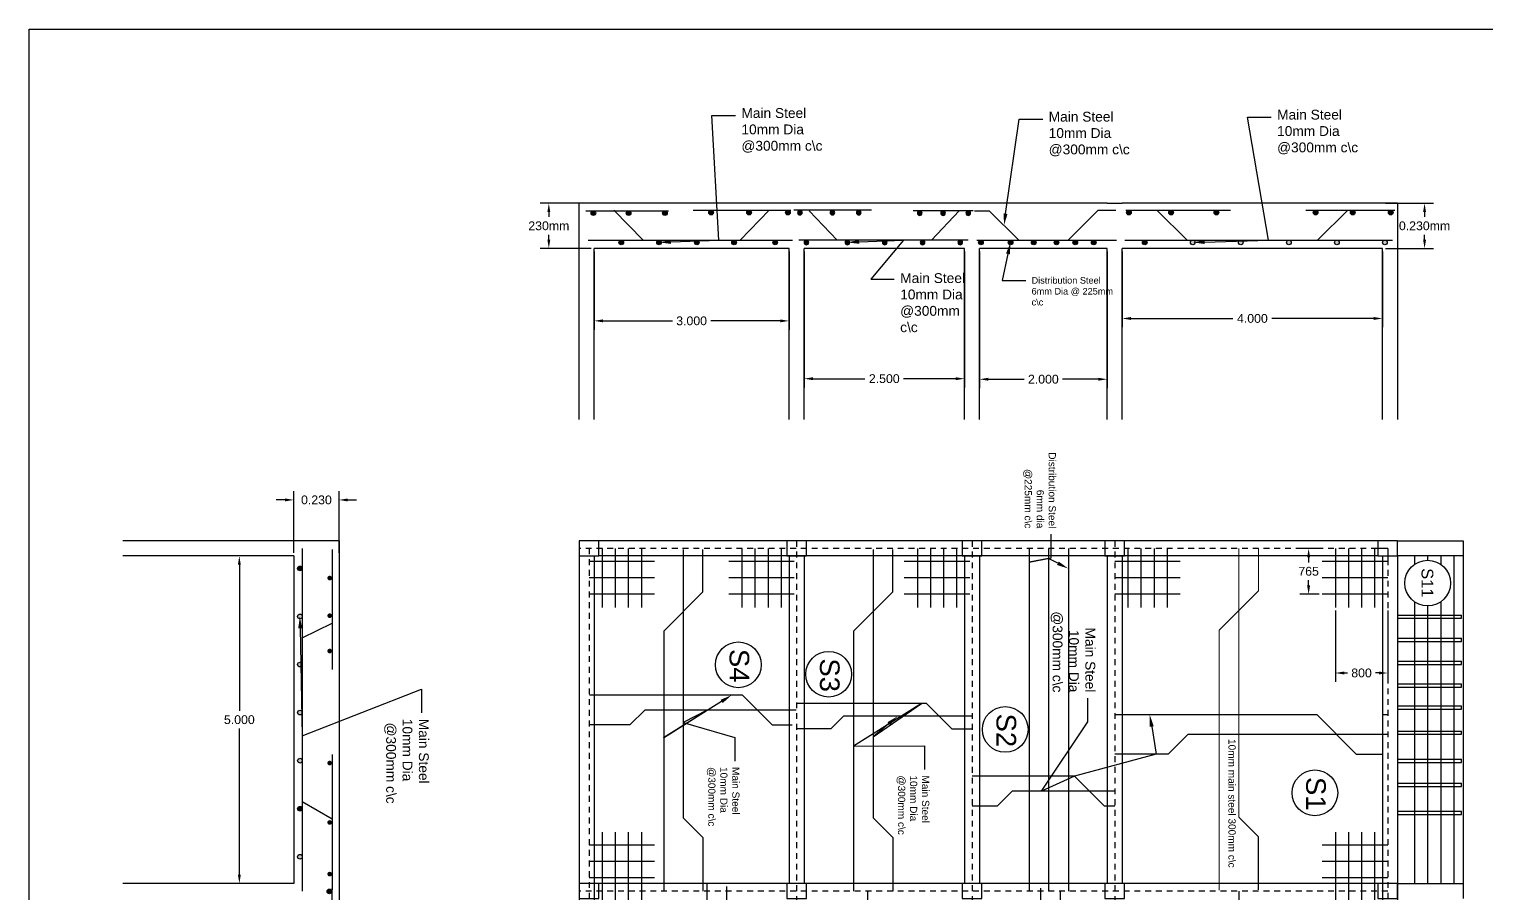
# Model space of a CAD drawing. Header units: millimetres. Extents: x 2788.9 to 2837.6, y 1448.2 to 1480.7.
# Drawn here: x 2788.89 to 2818.7, y 1463.07 to 1480.74 of the extents above; entities that cross this region are included whole.
import ezdxf
from ezdxf import colors
from ezdxf.entities.mleader import LeaderData, LeaderLine
from ezdxf.math import Vec2, Vec3

# ---------------------------------------------------------------- set-up
doc = ezdxf.new("R2010")
doc.units = ezdxf.units.MM
doc.linetypes.add('ACAD_ISO02W100', pattern=[15, 12, -3])
doc.layers.add('A-FLOR', color=192, linetype='Continuous', lineweight=9)
doc.layers.add('main steel', color=2, linetype='Continuous')
doc.styles.get("Standard").update_dxf_attribs({"font": 'arial.ttf'})
doc.dimstyles.get("Standard").update_dxf_attribs({"dimtxt": 0.18, "dimasz": 0.18, "dimexe": 0.18, "dimexo": 0.0625, "dimgap": 0.09, "dimtad": 0, "dimtih": 1, "dimtoh": 1, "dimdec": 4, "dimzin": 0, "dimdsep": 46, "dimtxsty": 'Standard', "dimcen": 0.09, "dimadec": 0, "dimazin": 0, "dimtfac": 1, "dimtdec": 4, "dimtofl": 0, "dimtmove": 0, "dimatfit": 3, "dimfxl": 1, "dimtolj": 1, "dimtzin": 0, "dimarcsym": 0})

# ---------------------------------------------------------------- blocks, each defined once
blk = doc.blocks.new('*D39')
at = {"color": 0, "lineweight": -2, "transparency": 16777216}
for p, q in [((2815.272, 1470.129), (2814.876, 1470.129)), ((2815.056, 1469.949), (2815.056, 1469.842)), ((2815.056, 1469.372), (2815.056, 1469.479)), ((2815.272, 1469.192), (2814.876, 1469.192))]:
    blk.add_line(p, q, dxfattribs=at)
at = {"color": 0, "transparency": 16777216}
for points in [[(2815.026, 1469.949), (2815.086, 1469.949), (2815.056, 1470.129)], [(2815.026, 1469.372), (2815.086, 1469.372), (2815.056, 1469.192)]]:
    blk.add_solid(points, dxfattribs=at)
at = {"layer": 'Defpoints', "color": 0, "transparency": 16777216}
for p in [(2815.335, 1470.129), (2815.056, 1469.192), (2815.335, 1469.192)]:
    blk.add_point(p, dxfattribs=at)
at = {"color": 0, "transparency": 16777216, "insert": (2815.056, 1469.661), "char_height": 0.18, "attachment_point": 5}
blk.add_mtext('\\A1;765', dxfattribs=at)
blk = doc.blocks.new('*D38')
at = {"color": 0, "lineweight": -2, "transparency": 16777216}
for p, q in [((2815.603, 1468.862), (2815.603, 1467.403)), ((2816.674, 1468.862), (2816.674, 1467.403)), ((2815.783, 1467.583), (2815.85, 1467.583)), ((2816.494, 1467.583), (2816.427, 1467.583))]:
    blk.add_line(p, q, dxfattribs=at)
at = {"color": 0, "transparency": 16777216}
for points in [[(2815.783, 1467.613), (2815.783, 1467.553), (2815.603, 1467.583)], [(2816.494, 1467.613), (2816.494, 1467.553), (2816.674, 1467.583)]]:
    blk.add_solid(points, dxfattribs=at)
at = {"layer": 'Defpoints', "color": 0, "transparency": 16777216}
for p in [(2815.603, 1468.924), (2816.674, 1468.924), (2816.674, 1467.583)]:
    blk.add_point(p, dxfattribs=at)
at = {"color": 0, "transparency": 16777216, "insert": (2816.138, 1467.583), "char_height": 0.18, "attachment_point": 5}
blk.add_mtext('\\A1;800', dxfattribs=at)
blk = doc.blocks.new('torsion steel')
at = {"color": 242, "true_color": 0xcd2027}
for p, q in [((1767.732, 3050.339), (1767.732, 3049.339)), ((1767.982, 3050.339), (1767.982, 3049.339)), ((1768.232, 3050.339), (1768.232, 3049.339)), ((1767.532, 3050.139), (1768.432, 3050.139)), ((1767.532, 3049.939), (1768.432, 3049.939)), ((1767.532, 3049.739), (1768.432, 3049.739)), ((1767.532, 3049.539), (1768.432, 3049.539))]:
    blk.add_line(p, q, dxfattribs=at)
blk = doc.blocks.new('*U34')
blk.add_circle((0, 0), 0.0479)
blk = doc.blocks.new('*U35')
at = {"layer": 'main steel', "color": 0, "linetype": 'ByBlock', "lineweight": -2, "transparency": 16777216}
for p in [(0, 0), (0.982, 0), (1.964, 0), (2.947, 0), (3.929, 0), (4.911, 0)]:
    blk.add_blockref('*U34', p, dxfattribs=at)
blk = doc.blocks.new('*U36')
blk.add_circle((0, 0), 0.0479)
blk = doc.blocks.new('*U37')
at = {"layer": 'main steel', "color": 0, "linetype": 'ByBlock', "lineweight": -2, "transparency": 16777216}
for p in [(0, 0), (0.982, 0), (1.964, 0), (2.947, 0), (3.929, 0), (4.911, 0), (5.893, 0)]:
    blk.add_blockref('*U36', p, dxfattribs=at)
blk = doc.blocks.new('*D47')
at = {"color": 0, "lineweight": -2, "transparency": 16777216}
for p, q in [((2800.447, 1476.197), (2800.447, 1474.6)), ((2804.43, 1476.197), (2804.43, 1474.6)), ((2800.627, 1474.78), (2802.045, 1474.78)), ((2804.25, 1474.78), (2802.832, 1474.78))]:
    blk.add_line(p, q, dxfattribs=at)
at = {"color": 0, "transparency": 16777216}
for points in [[(2800.627, 1474.81), (2800.627, 1474.75), (2800.447, 1474.78)], [(2804.25, 1474.81), (2804.25, 1474.75), (2804.43, 1474.78)]]:
    blk.add_solid(points, dxfattribs=at)
at = {"layer": 'Defpoints', "color": 0, "transparency": 16777216}
for p in [(2800.447, 1476.26), (2804.43, 1476.26), (2804.43, 1474.78)]:
    blk.add_point(p, dxfattribs=at)
at = {"color": 0, "transparency": 16777216, "insert": (2802.438, 1474.78), "char_height": 0.18, "attachment_point": 5}
blk.add_mtext('\\A1;3.000', dxfattribs=at)
blk = doc.blocks.new('*D48')
at = {"color": 0, "lineweight": -2, "transparency": 16777216}
for p, q in [((2804.738, 1476.197), (2804.738, 1473.418)), ((2808.018, 1476.197), (2808.018, 1473.418)), ((2804.918, 1473.598), (2805.983, 1473.598)), ((2807.838, 1473.598), (2806.773, 1473.598))]:
    blk.add_line(p, q, dxfattribs=at)
at = {"color": 0, "transparency": 16777216}
for points in [[(2804.918, 1473.628), (2804.918, 1473.568), (2804.738, 1473.598)], [(2807.838, 1473.628), (2807.838, 1473.568), (2808.018, 1473.598)]]:
    blk.add_solid(points, dxfattribs=at)
at = {"layer": 'Defpoints', "color": 0, "transparency": 16777216}
for p in [(2804.738, 1476.26), (2808.018, 1476.26), (2808.018, 1473.598)]:
    blk.add_point(p, dxfattribs=at)
at = {"color": 0, "transparency": 16777216, "insert": (2806.378, 1473.598), "char_height": 0.18, "attachment_point": 5}
blk.add_mtext('\\A1;2.500', dxfattribs=at)
blk = doc.blocks.new('*D49')
at = {"color": 0, "lineweight": -2, "transparency": 16777216}
for p, q in [((2808.326, 1476.197), (2808.326, 1473.407)), ((2810.937, 1476.197), (2810.937, 1473.407)), ((2808.506, 1473.587), (2809.237, 1473.587)), ((2810.757, 1473.587), (2810.026, 1473.587))]:
    blk.add_line(p, q, dxfattribs=at)
at = {"color": 0, "transparency": 16777216}
for points in [[(2808.506, 1473.617), (2808.506, 1473.557), (2808.326, 1473.587)], [(2810.757, 1473.617), (2810.757, 1473.557), (2810.937, 1473.587)]]:
    blk.add_solid(points, dxfattribs=at)
at = {"layer": 'Defpoints', "color": 0, "transparency": 16777216}
for p in [(2808.326, 1476.26), (2810.937, 1476.26), (2810.937, 1473.587)]:
    blk.add_point(p, dxfattribs=at)
at = {"color": 0, "transparency": 16777216, "insert": (2809.631, 1473.587), "char_height": 0.18, "attachment_point": 5}
blk.add_mtext('\\A1;2.000', dxfattribs=at)
blk = doc.blocks.new('*D50')
at = {"color": 0, "lineweight": -2, "transparency": 16777216}
for p, q in [((2811.245, 1476.197), (2811.245, 1474.649)), ((2816.567, 1476.197), (2816.567, 1474.649)), ((2811.425, 1474.829), (2813.509, 1474.829)), ((2816.387, 1474.829), (2814.303, 1474.829))]:
    blk.add_line(p, q, dxfattribs=at)
at = {"color": 0, "transparency": 16777216}
for points in [[(2811.425, 1474.859), (2811.425, 1474.799), (2811.245, 1474.829)], [(2816.387, 1474.859), (2816.387, 1474.799), (2816.567, 1474.829)]]:
    blk.add_solid(points, dxfattribs=at)
at = {"layer": 'Defpoints', "color": 0, "transparency": 16777216}
for p in [(2811.245, 1476.26), (2816.567, 1476.26), (2816.567, 1474.829)]:
    blk.add_point(p, dxfattribs=at)
at = {"color": 0, "transparency": 16777216, "insert": (2813.906, 1474.829), "char_height": 0.18, "attachment_point": 5}
blk.add_mtext('\\A1;4.000', dxfattribs=at)
blk = doc.blocks.new('*D51')
at = {"color": 0, "lineweight": -2, "transparency": 16777216}
for p, q in [((2800.384, 1477.184), (2799.338, 1477.184)), ((2799.518, 1477.004), (2799.518, 1476.904)), ((2799.518, 1476.44), (2799.518, 1476.54)), ((2800.384, 1476.26), (2799.338, 1476.26))]:
    blk.add_line(p, q, dxfattribs=at)
at = {"color": 0, "transparency": 16777216}
for points in [[(2799.488, 1477.004), (2799.548, 1477.004), (2799.518, 1477.184)], [(2799.488, 1476.44), (2799.548, 1476.44), (2799.518, 1476.26)]]:
    blk.add_solid(points, dxfattribs=at)
at = {"layer": 'Defpoints', "color": 0, "transparency": 16777216}
for p in [(2799.518, 1477.184), (2800.447, 1477.184), (2800.447, 1476.26)]:
    blk.add_point(p, dxfattribs=at)
at = {"color": 0, "transparency": 16777216, "insert": (2799.518, 1476.722), "char_height": 0.18, "attachment_point": 5}
blk.add_mtext('\\A1;230mm', dxfattribs=at)
blk = doc.blocks.new('*D52')
at = {"color": 0, "lineweight": -2, "transparency": 16777216}
for p, q in [((2816.629, 1477.184), (2817.607, 1477.184)), ((2817.427, 1477.004), (2817.427, 1476.904)), ((2817.427, 1476.44), (2817.427, 1476.54)), ((2816.629, 1476.26), (2817.607, 1476.26))]:
    blk.add_line(p, q, dxfattribs=at)
at = {"color": 0, "transparency": 16777216}
for points in [[(2817.397, 1477.004), (2817.457, 1477.004), (2817.427, 1477.184)], [(2817.397, 1476.44), (2817.457, 1476.44), (2817.427, 1476.26)]]:
    blk.add_solid(points, dxfattribs=at)
at = {"layer": 'Defpoints', "color": 0, "transparency": 16777216}
for p in [(2816.567, 1477.184), (2817.427, 1477.184), (2816.567, 1476.26)]:
    blk.add_point(p, dxfattribs=at)
at = {"color": 0, "transparency": 16777216, "insert": (2817.427, 1476.722), "char_height": 0.18, "attachment_point": 5}
blk.add_mtext('\\A1;0.230mm', dxfattribs=at)
blk = doc.blocks.new('*D53')
at = {"color": 0, "lineweight": -2, "transparency": 16777216}
for p, q in [((2794.241, 1469.975), (2793.009, 1469.975)), ((2793.189, 1469.795), (2793.189, 1466.81)), ((2793.189, 1463.461), (2793.189, 1466.446)), ((2794.241, 1463.281), (2793.009, 1463.281))]:
    blk.add_line(p, q, dxfattribs=at)
at = {"color": 0, "transparency": 16777216}
for points in [[(2793.159, 1469.795), (2793.219, 1469.795), (2793.189, 1469.975)], [(2793.159, 1463.461), (2793.219, 1463.461), (2793.189, 1463.281)]]:
    blk.add_solid(points, dxfattribs=at)
at = {"layer": 'Defpoints', "color": 0, "transparency": 16777216}
for p in [(2794.304, 1469.975), (2793.189, 1463.281), (2794.304, 1463.281)]:
    blk.add_point(p, dxfattribs=at)
at = {"color": 0, "transparency": 16777216, "insert": (2793.189, 1466.628), "char_height": 0.18, "attachment_point": 5}
blk.add_mtext('\\A1;5.000', dxfattribs=at)
blk = doc.blocks.new('*D56')
at = {"color": 0, "lineweight": -2, "transparency": 16777216}
for p, q in [((2794.304, 1470.038), (2794.304, 1471.3)), ((2795.227, 1470.038), (2795.227, 1471.3)), ((2794.124, 1471.12), (2793.944, 1471.12)), ((2795.407, 1471.12), (2795.587, 1471.12))]:
    blk.add_line(p, q, dxfattribs=at)
at = {"color": 0, "transparency": 16777216}
for points in [[(2794.124, 1471.15), (2794.124, 1471.09), (2794.304, 1471.12)], [(2795.407, 1471.15), (2795.407, 1471.09), (2795.227, 1471.12)]]:
    blk.add_solid(points, dxfattribs=at)
at = {"layer": 'Defpoints', "color": 0, "transparency": 16777216}
for p in [(2795.227, 1471.12), (2794.304, 1469.975), (2795.227, 1469.975)]:
    blk.add_point(p, dxfattribs=at)
at = {"color": 0, "transparency": 16777216, "insert": (2794.765, 1471.12), "char_height": 0.18, "attachment_point": 5}
blk.add_mtext('\\A1;0.230', dxfattribs=at)

msp = doc.modelspace()

# ---------------------------------------------------------------- hatches: boundary and pattern name
at = {"layer": 'main steel'}
h = msp.add_hatch(color=256, dxfattribs=at)
h.dxf.hatch_style = 1
edge = h.paths.add_edge_path()
edge.add_ellipse((2800.4283, 1476.98377), major_axis=(0, 0.04787), ratio=1, start_angle=0, end_angle=360)
h = msp.add_hatch(color=256, dxfattribs=at)
h.dxf.hatch_style = 1
edge = h.paths.add_edge_path()
edge.add_ellipse((2801.149, 1476.98377), major_axis=(0, 0.04787), ratio=1, start_angle=0, end_angle=360)
h = msp.add_hatch(color=256, dxfattribs=at)
h.dxf.hatch_style = 1
edge = h.paths.add_edge_path()
edge.add_ellipse((2801.89173, 1476.98377), major_axis=(0, 0.04787), ratio=1, start_angle=0, end_angle=360)
h = msp.add_hatch(color=256, dxfattribs=at)
h.dxf.hatch_style = 1
edge = h.paths.add_edge_path()
edge.add_ellipse((2802.83733, 1476.99321), major_axis=(0, 0.04787), ratio=1, start_angle=0, end_angle=360)
h = msp.add_hatch(color=256, dxfattribs=at)
h.dxf.hatch_style = 1
edge = h.paths.add_edge_path()
edge.add_ellipse((2803.61344, 1476.99321), major_axis=(0, 0.04787), ratio=1, start_angle=0, end_angle=360)
h = msp.add_hatch(color=256, dxfattribs=at)
h.dxf.hatch_style = 1
edge = h.paths.add_edge_path()
edge.add_ellipse((2804.4072, 1476.99321), major_axis=(0, 0.04787), ratio=1, start_angle=0, end_angle=360)
h = msp.add_hatch(color=256, dxfattribs=at)
h.dxf.hatch_style = 1
edge = h.paths.add_edge_path()
edge.add_ellipse((2804.65376, 1476.99321), major_axis=(0, 0.04787), ratio=1, start_angle=0, end_angle=360)
h = msp.add_hatch(color=256, dxfattribs=at)
h.dxf.hatch_style = 1
edge = h.paths.add_edge_path()
edge.add_ellipse((2805.31842, 1476.99321), major_axis=(0, 0.04787), ratio=1, start_angle=0, end_angle=360)
h = msp.add_hatch(color=256, dxfattribs=at)
h.dxf.hatch_style = 1
edge = h.paths.add_edge_path()
edge.add_ellipse((2805.85637, 1476.99321), major_axis=(0, 0.04787), ratio=1, start_angle=0, end_angle=360)
h = msp.add_hatch(color=256, dxfattribs=at)
h.dxf.hatch_style = 1
edge = h.paths.add_edge_path()
edge.add_ellipse((2807.102, 1476.98377), major_axis=(0, 0.04787), ratio=1, start_angle=0, end_angle=360)
h = msp.add_hatch(color=256, dxfattribs=at)
h.dxf.hatch_style = 1
edge = h.paths.add_edge_path()
edge.add_ellipse((2807.58157, 1476.98377), major_axis=(0, 0.04787), ratio=1, start_angle=0, end_angle=360)
h = msp.add_hatch(color=256, dxfattribs=at)
h.dxf.hatch_style = 1
edge = h.paths.add_edge_path()
edge.add_ellipse((2808.0966, 1476.98377), major_axis=(0, 0.04787), ratio=1, start_angle=0, end_angle=360)
h = msp.add_hatch(color=256, dxfattribs=at)
h.dxf.hatch_style = 1
edge = h.paths.add_edge_path()
edge.add_ellipse((2811.38064, 1476.99321), major_axis=(0, 0.04787), ratio=1, start_angle=0, end_angle=360)
h = msp.add_hatch(color=256, dxfattribs=at)
h.dxf.hatch_style = 1
edge = h.paths.add_edge_path()
edge.add_ellipse((2812.24369, 1476.99321), major_axis=(0, 0.04787), ratio=1, start_angle=0, end_angle=360)
h = msp.add_hatch(color=256, dxfattribs=at)
h.dxf.hatch_style = 1
edge = h.paths.add_edge_path()
edge.add_ellipse((2813.17051, 1476.99321), major_axis=(0, 0.04787), ratio=1, start_angle=0, end_angle=360)
h = msp.add_hatch(color=256, dxfattribs=at)
h.dxf.hatch_style = 1
edge = h.paths.add_edge_path()
edge.add_ellipse((2815.19972, 1476.99321), major_axis=(0, 0.04787), ratio=1, start_angle=0, end_angle=360)
h = msp.add_hatch(color=256, dxfattribs=at)
h.dxf.hatch_style = 1
edge = h.paths.add_edge_path()
edge.add_ellipse((2815.95861, 1476.99321), major_axis=(0, 0.04787), ratio=1, start_angle=0, end_angle=360)
h = msp.add_hatch(color=256, dxfattribs=at)
h.dxf.hatch_style = 1
edge = h.paths.add_edge_path()
edge.add_ellipse((2816.73472, 1476.99321), major_axis=(0, 0.04787), ratio=1, start_angle=0, end_angle=360)
h = msp.add_hatch(color=256, dxfattribs=at)
h.dxf.hatch_style = 1
edge = h.paths.add_edge_path()
edge.add_ellipse((2801.00024, 1476.38403), major_axis=(0, 0.04787), ratio=1, start_angle=0, end_angle=360)
h = msp.add_hatch(color=256, dxfattribs=at)
h.dxf.hatch_style = 1
edge = h.paths.add_edge_path()
edge.add_ellipse((2801.77195, 1476.38403), major_axis=(0, 0.04787), ratio=1, start_angle=0, end_angle=360)
h = msp.add_hatch(color=256, dxfattribs=at)
h.dxf.hatch_style = 1
edge = h.paths.add_edge_path()
edge.add_ellipse((2802.54483, 1476.38403), major_axis=(0, 0.04787), ratio=1, start_angle=0, end_angle=360)
h = msp.add_hatch(color=256, dxfattribs=at)
h.dxf.hatch_style = 1
edge = h.paths.add_edge_path()
edge.add_ellipse((2803.30779, 1476.38403), major_axis=(0, 0.04787), ratio=1, start_angle=0, end_angle=360)
h = msp.add_hatch(color=256, dxfattribs=at)
h.dxf.hatch_style = 1
edge = h.paths.add_edge_path()
edge.add_ellipse((2804.14662, 1476.38403), major_axis=(0, 0.04787), ratio=1, start_angle=0, end_angle=360)
h = msp.add_hatch(color=256, dxfattribs=at)
h.dxf.hatch_style = 1
edge = h.paths.add_edge_path()
edge.add_ellipse((2804.78524, 1476.38403), major_axis=(0, 0.04787), ratio=1, start_angle=0, end_angle=360)
h = msp.add_hatch(color=256, dxfattribs=at)
h.dxf.hatch_style = 1
edge = h.paths.add_edge_path()
edge.add_ellipse((2805.62406, 1476.38403), major_axis=(0, 0.04787), ratio=1, start_angle=0, end_angle=360)
h = msp.add_hatch(color=256, dxfattribs=at)
h.dxf.hatch_style = 1
edge = h.paths.add_edge_path()
edge.add_ellipse((2806.38703, 1476.38403), major_axis=(0, 0.04787), ratio=1, start_angle=0, end_angle=360)
h = msp.add_hatch(color=256, dxfattribs=at)
h.dxf.hatch_style = 1
edge = h.paths.add_edge_path()
edge.add_ellipse((2807.15991, 1476.38403), major_axis=(0, 0.04787), ratio=1, start_angle=0, end_angle=360)
h = msp.add_hatch(color=256, dxfattribs=at)
h.dxf.hatch_style = 1
edge = h.paths.add_edge_path()
edge.add_ellipse((2807.93162, 1476.38403), major_axis=(0, 0.04787), ratio=1, start_angle=0, end_angle=360)
at = {"layer": 'main steel', "true_color": 0xf26722}
h = msp.add_hatch(color=30, dxfattribs=at)
h.dxf.hatch_style = 1
edge = h.paths.add_edge_path()
edge.add_ellipse((2808.35547, 1476.38403), major_axis=(0, 0.04787), ratio=1, start_angle=0, end_angle=360)
h = msp.add_hatch(color=30, dxfattribs=at)
h.dxf.hatch_style = 1
edge = h.paths.add_edge_path()
edge.add_ellipse((2808.95948, 1476.38403), major_axis=(0, 0.04787), ratio=1, start_angle=0, end_angle=360)
h = msp.add_hatch(color=30, dxfattribs=at)
h.dxf.hatch_style = 1
edge = h.paths.add_edge_path()
edge.add_ellipse((2809.43499, 1476.38403), major_axis=(0, 0.04787), ratio=1, start_angle=0, end_angle=360)
h = msp.add_hatch(color=30, dxfattribs=at)
h.dxf.hatch_style = 1
edge = h.paths.add_edge_path()
edge.add_ellipse((2809.90005, 1476.38403), major_axis=(0, 0.04787), ratio=1, start_angle=0, end_angle=360)
h = msp.add_hatch(color=30, dxfattribs=at)
h.dxf.hatch_style = 1
edge = h.paths.add_edge_path()
edge.add_ellipse((2810.28425, 1476.38403), major_axis=(0, 0.04787), ratio=1, start_angle=0, end_angle=360)
h = msp.add_hatch(color=30, dxfattribs=at)
h.dxf.hatch_style = 1
edge = h.paths.add_edge_path()
edge.add_ellipse((2810.66302, 1476.38403), major_axis=(0, 0.04787), ratio=1, start_angle=0, end_angle=360)
at = {"layer": 'main steel'}
h = msp.add_hatch(color=256, dxfattribs=at)
h.dxf.hatch_style = 1
h.paths.add_polyline_path([(2811.65679, 1476.38403, 1), (2811.75252, 1476.38403, 1)])
h = msp.add_hatch(color=256, dxfattribs=at)
h.dxf.hatch_style = 1
h.paths.add_polyline_path([(2812.68684, 1476.33616, 1), (2812.68684, 1476.4319, 1)])
h.paths.add_polyline_path([(2813.66903, 1476.33616, 1), (2813.66903, 1476.4319, 1)])
h.paths.add_polyline_path([(2814.65122, 1476.33616, 1), (2814.65122, 1476.4319, 1)])
h.paths.add_polyline_path([(2815.63342, 1476.33616, 1), (2815.63342, 1476.4319, 1)])
h.paths.add_polyline_path([(2816.61561, 1476.33616, 1), (2816.61561, 1476.4319, 1)])
at = {"layer": 'main steel', "linetype": 'ACAD_ISO02W100'}
h = msp.add_hatch(color=256, dxfattribs=at)
h.dxf.hatch_style = 1
h.paths.add_polyline_path([(2794.42762, 1469.76768, 1), (2794.42762, 1469.67194, 1)])
h = msp.add_hatch(color=256, dxfattribs=at)
h.dxf.hatch_style = 1
h.paths.add_polyline_path([(2795.03669, 1469.57093, 1), (2795.03669, 1469.4752, 1)])
h = msp.add_hatch(color=256, dxfattribs=at)
h.dxf.hatch_style = 1
h.paths.add_polyline_path([(2794.42762, 1468.68975, 1), (2794.42762, 1468.78549, 1)])
h.paths.add_polyline_path([(2794.42762, 1467.70756, 1), (2794.42762, 1467.8033, 1)])
h.paths.add_polyline_path([(2794.42762, 1466.72537, 1), (2794.42762, 1466.82111, 1)])
h.paths.add_polyline_path([(2794.42762, 1465.74318, 1), (2794.42762, 1465.83892, 1)])
h.paths.add_polyline_path([(2794.42762, 1463.7788, 1), (2794.42762, 1463.87454, 1)])
h = msp.add_hatch(color=256, dxfattribs=at)
h.dxf.hatch_style = 1
h.paths.add_polyline_path([(2795.03669, 1468.80196, 1), (2795.03669, 1468.70623, 1)])
h = msp.add_hatch(color=256, dxfattribs=at)
h.dxf.hatch_style = 1
h.paths.add_polyline_path([(2795.03669, 1468.08003, 1), (2795.03669, 1467.98429, 1)])
h = msp.add_hatch(color=256, dxfattribs=at)
h.dxf.hatch_style = 1
h.paths.add_polyline_path([(2795.03669, 1465.79021, 1), (2795.03669, 1465.69447, 1)])
h = msp.add_hatch(color=256, dxfattribs=at)
h.dxf.hatch_style = 1
h.paths.add_polyline_path([(2794.42762, 1464.85673, 1), (2794.42762, 1464.76099, 1)])
h = msp.add_hatch(color=256, dxfattribs=at)
h.dxf.hatch_style = 1
h.paths.add_polyline_path([(2795.03669, 1464.57556, 1), (2795.03669, 1464.47983, 1)])
h = msp.add_hatch(color=256, dxfattribs=at)
h.dxf.hatch_style = 1
h.paths.add_polyline_path([(2795.03669, 1463.51986, 1), (2795.03669, 1463.42412, 1)])
at = {"layer": 'main steel'}
h = msp.add_hatch(color=256, dxfattribs=at)
h.dxf.hatch_style = 1
edge = h.paths.add_edge_path()
edge.add_ellipse((2795.02944, 1463.11821), major_axis=(0, 0.04787), ratio=1, start_angle=0, end_angle=360)

# ---------------------------------------------------------------- linework, layer by layer
for p, q in [((2808.01814, 1477.18369), (2800.13901, 1477.18369)), ((2800.13901, 1472.76549), (2800.13901, 1477.18369)), ((2810.93684, 1477.18369), (2808.01814, 1477.18369)), ((2810.93684, 1477.18369), (2811.24477, 1477.18369)), ((2816.87464, 1477.18369), (2811.24477, 1477.18369)), ((2816.87464, 1477.18369), (2816.87464, 1472.76549)), ((2804.43003, 1476.25989), (2800.44695, 1476.25989)), ((2800.44695, 1472.76549), (2800.44695, 1476.25989)), ((2804.43003, 1472.76549), (2804.43003, 1476.25989)), ((2808.01814, 1476.25989), (2804.73796, 1476.25989)), ((2804.73796, 1472.76549), (2804.73796, 1476.25989)), ((2808.01814, 1472.76549), (2808.01814, 1476.25989)), ((2810.93684, 1476.25989), (2808.32608, 1476.25989)), ((2808.32608, 1472.76549), (2808.32608, 1476.25989)), ((2810.93684, 1472.76549), (2810.93684, 1476.25989)), ((2816.5667, 1476.25989), (2811.24477, 1476.25989)), ((2811.24477, 1472.76549), (2811.24477, 1476.25989)), ((2816.5667, 1472.76549), (2816.5667, 1476.25989)), ((2795.22731, 1470.28308), (2790.80911, 1470.28308)), ((2792.20692, 1470.28308), (2790.80911, 1470.28308)), ((2795.22731, 1470.28308), (2795.22731, 1452.87803)), ((2816.47298, 1470.28308), (2800.54067, 1470.28308)), ((2816.87464, 1470.28308), (2818.21349, 1470.28308)), ((2818.21349, 1470.28308), (2818.21349, 1463.28089)), ((2794.30351, 1469.97514), (2790.80911, 1469.97514)), ((2794.30351, 1469.97514), (2794.30351, 1463.28089)), ((2800.13901, 1469.97514), (2800.13901, 1457.20251)), ((2800.44695, 1469.97514), (2800.44695, 1457.20251)), ((2816.47298, 1469.97514), (2800.54067, 1469.97514)), ((2804.43003, 1469.97514), (2804.43003, 1463.28089)), ((2804.73796, 1469.97514), (2804.73796, 1463.28089)), ((2808.01814, 1469.97514), (2808.01814, 1463.28089)), ((2808.32608, 1469.97514), (2808.32608, 1463.28089)), ((2810.93684, 1469.97514), (2810.93684, 1463.28089)), ((2811.24477, 1469.97514), (2811.24477, 1463.28089)), ((2816.67381, 1470.12911), (2816.40604, 1470.12911)), ((2816.5667, 1469.97514), (2816.5667, 1452.87803)), ((2816.67381, 1470.12911), (2816.67381, 1469.86134)), ((2816.87464, 1469.97514), (2816.87464, 1452.87803)), ((2818.21349, 1469.97514), (2816.87464, 1469.97514)), ((2816.67381, 1466.7275), (2816.5667, 1466.7275)), ((2794.30351, 1463.28089), (2790.80911, 1463.28089)), ((2816.47298, 1463.28089), (2800.54067, 1463.28089)), ((2816.87464, 1463.28089), (2818.21349, 1463.28089)), ((2818.21349, 1463.28089), (2818.21349, 1462.97296))]:
    msp.add_line(p, q)
at = {"linetype": 'ACAD_ISO02W100', "ltscale": 0.01}
for p, q in [((2804.58399, 1470.28308), (2804.58399, 1457.20251)), ((2808.17211, 1470.28308), (2808.17211, 1452.87803)), ((2811.0908, 1470.28308), (2811.0908, 1452.87803)), ((2816.67381, 1470.12911), (2800.13901, 1470.12911)), ((2800.33984, 1470.12911), (2800.33984, 1457.20251)), ((2816.67381, 1470.12911), (2816.67381, 1453.032)), ((2816.67381, 1463.12693), (2800.13901, 1463.12693))]:
    msp.add_line(p, q, dxfattribs=at)
at = {"color": 2, "true_color": 0xf1eb1f}
for p, q in [((2802.26815, 1470.11035), (2802.26815, 1464.61974)), ((2802.66981, 1469.2401), (2802.66981, 1470.11035)), ((2806.14806, 1470.11035), (2806.14806, 1464.61974)), ((2806.54971, 1469.2401), (2806.54971, 1470.11035)), ((2801.8665, 1468.43679), (2802.66981, 1469.2401)), ((2805.7464, 1468.43679), (2806.54971, 1469.2401)), ((2816.87464, 1468.76748), (2818.18002, 1468.76748)), ((2816.87464, 1468.70054), (2818.18002, 1468.70054)), ((2801.8665, 1468.43679), (2801.8665, 1463.12693)), ((2805.7464, 1468.43679), (2805.7464, 1463.12693)), ((2816.87464, 1468.29626), (2818.18002, 1468.29626)), ((2816.87464, 1468.22931), (2818.18002, 1468.22931)), ((2816.87464, 1467.82277), (2818.18002, 1467.82277)), ((2816.87464, 1467.75582), (2818.18002, 1467.75582)), ((2816.87464, 1467.35817), (2818.18002, 1467.35817)), ((2816.87464, 1467.29123), (2818.18002, 1467.29123)), ((2803.47937, 1467.12982), (2800.35055, 1467.12982)), ((2803.47937, 1467.12982), (2804.0869, 1466.52228)), ((2801.47956, 1466.82605), (2801.17579, 1466.52228)), ((2804.57293, 1466.82605), (2801.47956, 1466.82605)), ((2807.24225, 1466.95802), (2804.58485, 1466.95802)), ((2805.54375, 1466.70002), (2805.28575, 1466.44202)), ((2808.17105, 1466.70002), (2805.54375, 1466.70002)), ((2807.24225, 1466.95802), (2807.75825, 1466.44202)), ((2815.22785, 1466.7275), (2811.0908, 1466.7275)), ((2815.22785, 1466.7275), (2816.03116, 1465.92419)), ((2816.87464, 1466.91046), (2818.18002, 1466.91046)), ((2816.87464, 1466.84352), (2818.18002, 1466.84352)), ((2801.17579, 1466.52228), (2800.35055, 1466.52228)), ((2804.0869, 1466.52228), (2804.49193, 1466.52228)), ((2805.28575, 1466.44202), (2804.58485, 1466.44202)), ((2807.75825, 1466.44202), (2808.17211, 1466.44202)), ((2816.87464, 1466.39663), (2818.18002, 1466.39663)), ((2812.58362, 1466.32584), (2812.18197, 1465.92419)), ((2816.67381, 1466.32584), (2812.58362, 1466.32584)), ((2816.87464, 1466.32968), (2818.18002, 1466.32968)), ((2812.18197, 1465.92419), (2811.0908, 1465.92419)), ((2816.03116, 1465.92419), (2816.5667, 1465.92419)), ((2816.87464, 1465.82198), (2818.18002, 1465.82198)), ((2810.26741, 1465.4734), (2808.17211, 1465.4734)), ((2810.26741, 1465.4734), (2810.88277, 1464.85804)), ((2816.87464, 1465.75504), (2818.18002, 1465.75504)), ((2816.87464, 1465.32825), (2818.18002, 1465.32825)), ((2816.87464, 1465.26131), (2818.18002, 1465.26131)), ((2808.9955, 1465.16546), (2808.68808, 1464.85804)), ((2810.93684, 1465.16546), (2808.9955, 1465.16546)), ((2811.0908, 1465.16546), (2810.93684, 1465.16546)), ((2802.26815, 1464.61974), (2802.66981, 1464.21809)), ((2806.14806, 1464.61974), (2806.54971, 1464.21809)), ((2808.68808, 1464.85804), (2808.17211, 1464.85804)), ((2811.0908, 1464.85753), (2810.88277, 1464.85804)), ((2813.6287, 1464.6385), (2814.03036, 1464.23685)), ((2816.87464, 1464.75713), (2818.18002, 1464.75713)), ((2816.87464, 1464.69019), (2818.18002, 1464.69019)), ((2802.66981, 1464.21809), (2802.66981, 1463.12693)), ((2806.54971, 1464.21809), (2806.54971, 1463.12693)), ((2814.03036, 1463.15004), (2814.03036, 1464.23685)), ((2802.74977, 1463.28089), (2802.74977, 1459.00327)), ((2803.15142, 1463.22199), (2803.15142, 1462.74542)), ((2806.03826, 1463.12693), (2806.03826, 1458.8493)), ((2809.57083, 1463.18583), (2809.57083, 1458.9082)), ((2809.97249, 1463.12693), (2809.97249, 1462.65036)), ((2813.6287, 1463.12693), (2813.6287, 1458.43715))]:
    msp.add_line(p, q, dxfattribs=at)
at = {"color": 32, "true_color": 0xcd6928}
for p, q in [((2809.34037, 1470.12911), (2809.34037, 1463.12693)), ((2809.73451, 1470.12911), (2809.73451, 1463.12693)), ((2810.14209, 1470.12911), (2810.14209, 1463.12693)), ((2817.2218, 1469.97514), (2817.2218, 1469.80337)), ((2817.48957, 1469.97514), (2817.48957, 1469.88772)), ((2817.75734, 1469.97514), (2817.75734, 1469.80337)), ((2818.02511, 1469.97514), (2818.02511, 1463.28089)), ((2817.2218, 1469.03763), (2817.2218, 1463.28089)), ((2817.48957, 1468.95329), (2817.48957, 1463.28089)), ((2817.75734, 1469.03763), (2817.75734, 1463.28089))]:
    msp.add_line(p, q, dxfattribs=at)
for points in [[(2837.61006, 1448.24088), (2788.89047, 1448.24088), (2788.89047, 1480.74198), (2837.61006, 1480.74198)], [(2800.13901, 1469.97514), (2800.54067, 1469.97514), (2800.54067, 1470.28308), (2800.13901, 1470.28308)], [(2804.78482, 1470.28308), (2804.38317, 1470.28308), (2804.38317, 1469.97514), (2804.78482, 1469.97514)], [(2808.37294, 1470.28308), (2807.97128, 1470.28308), (2807.97128, 1469.97514), (2808.37294, 1469.97514)], [(2811.29163, 1470.28308), (2810.88998, 1470.28308), (2810.88998, 1469.97514), (2811.29163, 1469.97514)], [(2816.87464, 1470.28308), (2816.47298, 1470.28308), (2816.47298, 1469.97514), (2816.87464, 1469.97514)], [(2800.54067, 1463.28089), (2800.13901, 1463.28089), (2800.13901, 1462.97296), (2800.54067, 1462.97296)], [(2804.78482, 1463.28089), (2804.38317, 1463.28089), (2804.38317, 1462.97296), (2804.78482, 1462.97296)], [(2808.37294, 1463.28089), (2807.97128, 1463.28089), (2807.97128, 1462.97296), (2808.37294, 1462.97296)], [(2811.29163, 1463.28089), (2810.88998, 1463.28089), (2810.88998, 1462.97296), (2811.29163, 1462.97296)], [(2816.87464, 1463.28089), (2816.47298, 1463.28089), (2816.47298, 1462.97296), (2816.87464, 1462.97296)]]:
    msp.add_lwpolyline(points, close=True)
for centre in [(2817.48957, 1469.4205), (2803.39259, 1467.74987), (2805.24092, 1467.55727), (2808.8511, 1466.42923), (2815.18417, 1465.13295)]:
    msp.add_circle(centre, 0.46722)
at = {"color": 2, "true_color": 0xf1eb1f}
for centre in [(2817.99164, 1468.73401), (2817.99164, 1468.26279), (2817.99164, 1467.7893), (2817.99164, 1467.3247), (2817.99164, 1466.87699), (2817.99164, 1466.36315), (2817.99164, 1465.78851), (2817.99164, 1465.29478), (2817.99164, 1464.72366)]:
    msp.add_arc(centre, 0.19133, 349.924642, 10.075358, dxfattribs=at)
at = {"layer": 'A-FLOR', "color": 2, "true_color": 0xf1eb1f}
for p, q in [((2813.6287, 1470.12911), (2813.6287, 1464.6385)), ((2814.03036, 1469.25886), (2814.03036, 1470.12911)), ((2813.22705, 1468.45555), (2814.03036, 1469.25886)), ((2813.22705, 1468.45555), (2813.22705, 1463.14568))]:
    msp.add_line(p, q, dxfattribs=at)
at = {"layer": 'main steel', "lineweight": 30}
for p, q in [((2800.27808, 1477.03164), (2801.96522, 1477.03164)), ((2802.46838, 1477.04108), (2804.46593, 1477.04108)), ((2806.11456, 1477.04108), (2804.53099, 1477.04108)), ((2808.19791, 1477.03164), (2806.96663, 1477.03164)), ((2808.22192, 1477.03164), (2808.5232, 1477.03164)), ((2810.74923, 1477.04108), (2811.11589, 1477.04108)), ((2811.31489, 1477.04108), (2813.4601, 1477.04108)), ((2814.99613, 1477.04108), (2816.81925, 1477.04108)), ((2800.32173, 1476.4319), (2804.5018, 1476.4319)), ((2808.09127, 1476.4319), (2804.62956, 1476.4319)), ((2808.27352, 1476.4319), (2811.12541, 1476.4319)), ((2811.29555, 1476.4319), (2816.77271, 1476.4319)), ((2795.07731, 1463.17502), (2795.07731, 1461.97107))]:
    msp.add_line(p, q, dxfattribs=at)
at = {"layer": 'main steel'}
for p, q in [((2801.44834, 1476.4319), (2800.84979, 1477.04108)), ((2803.42863, 1476.4319), (2804.02718, 1477.04108)), ((2805.41302, 1476.4319), (2804.84512, 1477.03164)), ((2807.34308, 1476.4319), (2807.91098, 1477.03164)), ((2809.12718, 1476.4319), (2808.5232, 1477.03164)), ((2810.13574, 1476.4319), (2810.74923, 1477.04108)), ((2812.57143, 1476.4319), (2811.95373, 1477.04108)), ((2815.24004, 1476.4319), (2815.85775, 1477.04108))]:
    msp.add_line(p, q, dxfattribs=at)
at = {"layer": 'main steel', "lineweight": 30, "ltscale": 0.005}
for p, q in [((2794.47548, 1470.12892), (2794.47548, 1463.12164)), ((2795.08467, 1470.10958), (2795.08467, 1467.65143)), ((2794.47548, 1468.30158), (2795.08467, 1468.60057)), ((2795.08467, 1465.91662), (2795.08467, 1463.14753)), ((2794.47548, 1464.95446), (2795.08467, 1464.60341))]:
    msp.add_line(p, q, dxfattribs=at)
at = {"layer": 'main steel'}
for centre, major_axis in [((2800.4283, 1476.98377), (0, 0.04787)), ((2801.149, 1476.98377), (0, 0.04787)), ((2801.89173, 1476.98377), (0, 0.04787)), ((2802.83733, 1476.99321), (0, 0.04787)), ((2803.61344, 1476.99321), (0, 0.04787)), ((2804.4072, 1476.99321), (0, 0.04787)), ((2811.38064, 1476.99321), (0, 0.04787)), ((2812.24357, 1476.99321), (0, 0.04787)), ((2813.17051, 1476.99321), (0, 0.04787)), ((2815.19972, 1476.99321), (0, 0.04787)), ((2815.95861, 1476.99322), (0, 0.04787)), ((2816.73472, 1476.99322), (0, 0.04787)), ((2801.00024, 1476.38403), (0, 0.04787)), ((2801.00024, 1476.38403), (0, 0.04787)), ((2801.77195, 1476.38403), (0, 0.04787)), ((2802.54483, 1476.38403), (0, 0.04787)), ((2803.30779, 1476.38403), (0, 0.04787)), ((2804.14662, 1476.38403), (0, 0.04787)), ((2808.35547, 1476.38403), (0, 0.04787)), ((2808.95948, 1476.38403), (0, 0.04787)), ((2809.43499, 1476.38403), (0, 0.04787)), ((2809.90005, 1476.38403), (0, 0.04787)), ((2810.28425, 1476.38403), (0, 0.04787)), ((2810.66302, 1476.38403), (0, 0.04787)), ((2795.02944, 1463.11821), (0.04787, 0))]:
    msp.add_ellipse(centre, major_axis=major_axis, ratio=1, dxfattribs=at)
at = {"layer": 'main steel', "extrusion": (0, 0, -1)}
for centre in [(2804.65376, 1476.99321), (2805.31842, 1476.99321), (2805.85637, 1476.99321), (2807.102, 1476.98377), (2807.58157, 1476.98377), (2808.0966, 1476.98377), (2804.78524, 1476.38403), (2805.62406, 1476.38403), (2806.38703, 1476.38403), (2807.15991, 1476.38403), (2807.93162, 1476.38403)]:
    msp.add_ellipse(centre, major_axis=(0, 0.04787), ratio=1, dxfattribs=at)

# ---------------------------------------------------------------- block references
at = {"xscale": 1.338850128426439, "yscale": 1.338850128426439, "zscale": 1.338850128426439, "rotation": 270}
for p in [(-1282.26812, 3836.58928), (-1279.40967, 3836.58928), (-1275.82156, 3836.58928), (-1271.51715, 3836.58928), (-1267.273, 3836.58928), (-1282.26812, 3830.79206), (-1267.273, 3830.79206), (-1282.26812, 3829.58709), (-1267.273, 3829.58709)]:
    msp.add_blockref('torsion steel', p, dxfattribs=at)
at = {"layer": 'main steel'}
msp.add_blockref('*U35', (2811.70465, 1476.38403), dxfattribs=at)
at = {"layer": 'main steel', "linetype": 'ACAD_ISO02W100', "rotation": 270}
msp.add_blockref('*U37', (2794.42762, 1469.71981), dxfattribs=at)

# ---------------------------------------------------------------- texts
at = {"attachment_point": 1, "rotation": 270}
for s, width, insert, char_height in [('S11', 0.5852219, (2817.60581, 1469.72475), 0.240993), ('S4', 0.5852219, (2803.61544, 1468.07444), 0.401655), ('S3', 0.5852219, (2805.46376, 1467.88184), 0.401655), ('S2', 0.5852219, (2809.07395, 1466.7538), 0.401655), ('10mm main steel 300mm c\\\\c', 2.7497301, (2813.56362, 1466.23368), 0.1472735), ('S1', 0.5852219, (2815.40702, 1465.45752), 0.401655)]:
    msp.add_mtext_dynamic_manual_height_columns(s, width=width, gutter_width=1.33885, heights=[0], dxfattribs=dict(at, insert=insert, char_height=char_height))

# ---------------------------------------------------------------- dimensions: what is measured, and where the dimension line sits
for base, p1, p2, angle, text, picture, middle in [((2799.51808, 1477.18369), (2800.44695, 1476.25989), (2800.44695, 1477.18369), 90, '230mm', '*D51', (2799.51808, 1476.72179)), ((2817.42704, 1477.18369), (2816.5667, 1476.25989), (2816.5667, 1477.18369), 270, '0.230mm', '*D52', (2817.42704, 1476.72179)), ((2793.18863, 1463.28089), (2794.30351, 1469.97514), (2794.30351, 1463.28089), 270, '5.000', '*D53', (2793.18863, 1466.62802)), ((2815.05576, 1469.19192), (2815.33496, 1470.12911), (2815.33496, 1469.19192), 270, '765', '*D39', (2815.05576, 1469.66051))]:
    dim = msp.add_linear_dim(base=base, p1=p1, p2=p2, angle=angle, text=text, dimstyle='Standard')
    dim.commit()
    dim.dimension.update_dxf_attribs({"geometry": picture, "text_midpoint": middle})
for base, p1, p2, text, picture, middle in [((2804.43003, 1474.78025), (2800.44695, 1476.25989), (2804.43003, 1476.25989), '3.000', '*D47', (2802.43849, 1474.78025)), ((2816.5667, 1474.82905), (2811.24477, 1476.25989), (2816.5667, 1476.25989), '4.000', '*D50', (2813.90574, 1474.82905)), ((2795.22731, 1471.12004), (2794.30351, 1469.97514), (2795.22731, 1469.97514), '0.230', '*D56', (2794.76541, 1471.12004))]:
    dim = msp.add_linear_dim(base=base, p1=p1, p2=p2, text=text, dimstyle='Standard')
    dim.commit()
    dim.dimension.update_dxf_attribs({"geometry": picture, "text_midpoint": middle})
for base, p1, p2, text, picture, middle in [((2808.01814, 1473.59839), (2804.73796, 1476.25989), (2808.01814, 1476.25989), '2.500', '*D48', (2806.37805, 1473.59839)), ((2810.93684, 1473.58709), (2808.32608, 1476.25989), (2810.93684, 1476.25989), '2.000', '*D49', (2809.63146, 1473.58709)), ((2816.67381, 1467.58309), (2815.60273, 1468.92415), (2816.67381, 1468.92415), '800', '*D38', (2816.13827, 1467.58309))]:
    dim = msp.add_linear_dim(base=base, p1=p1, p2=p2, text=text, dimstyle='Standard')
    dim.commit()
    dim.dimension.update_dxf_attribs({"geometry": picture, "text_midpoint": middle, "dimtype": 160})

# ---------------------------------------------------------------- leaders
ml = msp.add_multileader_mtext('Standard')
ml.set_content('{\\H0.83333x;Main Steel \\P10mm Dia \\P@300mm c\\\\c\\H1.2x; }', color=256)
ml.set_leader_properties()
ml.build(insert=Vec2(0, 0))
ml.multileader.update_dxf_attribs({"dogleg_length": 0.36, "arrow_head_size": 0.24099})
ctx = ml.context
ctx.base_point, ctx.char_height, ctx.arrow_head_size, ctx.landing_gap_size, ctx.plane_origin = Vec3(2803.3363, 1478.97832), 0.240993, 0.24099, 0.1205, Vec3(2801.77195, 1476.38403)
notes = []
notes.append((ctx, [(0, (1, 1, 0), (2802.85431, 1478.97832), (1, 0), 0.48199, [(1, [(2801.77195, 1476.38403), (2802.99647, 1476.4319)], 0, [])])]))
ctx.mtext.insert, ctx.mtext.flow_direction = Vec3(2803.45679, 1479.12834), 5
ml = msp.add_multileader_mtext('Standard')
ml.set_content('{\\H0.83333x;\\C256;Main Steel \\P10mm Dia \\P@300mm c\\\\c\\H1.2x; }', color=256)
ml.set_leader_properties()
ml.build(insert=Vec2(0, 0))
ml.multileader.update_dxf_attribs({"dogleg_length": 0.36, "arrow_head_size": 0.24099})
ctx = ml.context
ctx.base_point, ctx.char_height, ctx.arrow_head_size, ctx.landing_gap_size, ctx.plane_origin = Vec3(2809.62011, 1478.90384), 0.240993, 0.24099, 0.1205, Vec3(2808.82519, 1476.73177)
notes.append((ctx, [(0, (1, 1, 0), (2809.13812, 1478.90384), (1, 0), 0.48199, [(0, [(2808.82519, 1476.73177)], 0, [])])]))
ctx.mtext.insert, ctx.mtext.flow_direction = Vec3(2809.7406, 1479.05386), 5
ml = msp.add_multileader_mtext('Standard')
ml.set_content('{\\H0.83333x;\\C256;Main Steel \\P10mm Dia \\P@300mm c\\\\c\\H1.2x; }', color=256)
ml.set_leader_properties()
ml.build(insert=Vec2(0, 0))
ml.multileader.update_dxf_attribs({"dogleg_length": 0.36, "arrow_head_size": 0.24099})
ctx = ml.context
ctx.base_point, ctx.char_height, ctx.arrow_head_size, ctx.landing_gap_size, ctx.plane_origin = Vec3(2814.29123, 1478.9452), 0.240993, 0.24099, 0.1205, Vec3(2812.68684, 1476.38403)
notes.append((ctx, [(0, (1, 1, 0), (2813.80924, 1478.9452), (1, 0), 0.48199, [(1, [(2812.68684, 1476.38403), (2814.23345, 1476.4319)], 0, [])])]))
ctx.mtext.insert, ctx.mtext.flow_direction = Vec3(2814.41173, 1479.09521), 5
ml = msp.add_multileader_mtext('Standard')
ml.set_content('{\\H0.83333x;\\C256;Main Steel \\P10mm Dia \\P@300mm \\Pc\\\\c\\H1.2x; }', color=256)
ml.set_leader_properties()
ml.build(insert=Vec2(0, 0))
ml.multileader.update_dxf_attribs({"dogleg_length": 0.36, "arrow_head_size": 0.24099})
ctx = ml.context
ctx.base_point, ctx.char_height, ctx.arrow_head_size, ctx.landing_gap_size, ctx.plane_origin = Vec3(2806.583, 1475.63251), 0.240993, 0.24099, 0.1205, Vec3(2805.62406, 1476.38403)
notes.append((ctx, [(0, (1, 1, 0), (2806.10102, 1475.63251), (1, 0), 0.48199, [(1, [(2805.62406, 1476.38403), (2806.76771, 1476.4319)], 0, [])])]))
ctx.mtext.insert, ctx.mtext.flow_direction = Vec3(2806.7035, 1475.75472), 5
ml = msp.add_multileader_mtext('Standard')
ml.set_content('Distribution Steel\\P6mm Dia @ 225mm\\Pc\\\\c', color=256)
ml.set_leader_properties()
ml.build(insert=Vec2(0, 0))
ml.multileader.update_dxf_attribs({"dogleg_length": 0.36, "arrow_head_size": 0.24099})
ctx = ml.context
ctx.base_point, ctx.char_height, ctx.arrow_head_size, ctx.landing_gap_size, ctx.plane_origin = Vec3(2809.26996, 1475.60698), 0.133885, 0.24099, 0.1205, Vec3(2808.95948, 1476.38403)
notes.append((ctx, [(0, (1, 1, 0), (2808.78798, 1475.60698), (1, 0), 0.48199, [(0, [(2808.95948, 1476.38403)], 0, [])])]))
ctx.mtext.insert, ctx.mtext.flow_direction = Vec3(2809.39046, 1475.67507), 5
ml = msp.add_multileader_mtext('Standard')
ml.set_content('Distribution Steel\\P6mm dia\\P@225mm c\\\\c', color=256)
ml.set_leader_properties()
ml.build(insert=Vec2(0, 0))
ml.multileader.update_dxf_attribs({"dogleg_length": 0.36, "arrow_head_size": 0.24099})
ctx = ml.context
ctx.base_point, ctx.char_height, ctx.arrow_head_size, ctx.landing_gap_size, ctx.plane_origin, ctx.plane_x_axis, ctx.plane_y_axis = Vec3(2809.79232, 1472.18375), 0.1472735, 0.24099, 0.1205, Vec3(2810.14209, 1469.38592), Vec3(0, -1), Vec3(1, 0)
ctx.text_align_type = 2
notes.append((ctx, [(0, (1, 1, 0), (2809.79232, 1469.9359), (0, 1), 0.48199, [(2, [(2810.14209, 1469.71671), (2809.73451, 1469.92353), (2809.34037, 1469.8466)], 0, [])])]))
ctx.mtext.insert, ctx.mtext.text_direction, ctx.mtext.rotation, ctx.mtext.alignment, ctx.mtext.flow_direction = Vec3(2809.88761, 1470.53838), Vec3(0, -1), 4.71238898, 3, 5
ml = msp.add_multileader_mtext('Standard')
ml.set_content('{\\H0.83333x;\\C256;Main Steel \\P10mm Dia \\P@300mm c\\\\c\\H1.2x; }', color=256)
ml.set_leader_properties()
ml.build(insert=Vec2(0, 0))
ml.multileader.update_dxf_attribs({"dogleg_length": 0.36, "arrow_head_size": 0.24099})
ctx = ml.context
ctx.base_point, ctx.char_height, ctx.arrow_head_size, ctx.landing_gap_size, ctx.plane_origin, ctx.plane_x_axis, ctx.plane_y_axis = Vec3(2810.54121, 1468.94579), 0.240993, 0.24099, 0.1205, Vec3(2811.80848, 1466.7275), Vec3(0, -1), Vec3(1, 0)
ctx.text_align_type = 2
notes.append((ctx, [(0, (1, 1, 0), (2810.54121, 1466.58387), (0, 1), 0.48199, [(3, [(2811.80848, 1466.7275), (2811.9393, 1465.92419), (2810.26741, 1465.4734), (2809.5928, 1465.16546)], 0, [])])]))
ctx.mtext.insert, ctx.mtext.text_direction, ctx.mtext.rotation, ctx.mtext.alignment, ctx.mtext.flow_direction = Vec3(2810.69123, 1467.18635), Vec3(0, -1), 4.71238898, 3, 5
ml = msp.add_multileader_mtext('Standard')
ml.set_content('{\\H0.83333x;\\C256;Main Steel \\P10mm Dia\\P @300mm c\\\\c\\H1.2x; }', color=256)
ml.set_leader_properties()
ml.build(insert=Vec2(0, 0))
ml.multileader.update_dxf_attribs({"dogleg_length": 0.36, "arrow_head_size": 0.24099})
ctx = ml.context
ctx.base_point, ctx.char_height, ctx.arrow_head_size, ctx.landing_gap_size, ctx.plane_origin, ctx.plane_x_axis, ctx.plane_y_axis = Vec3(2796.91199, 1466.76771), 0.240993, 0.24099, 0.1205, Vec3(2794.42762, 1468.73762), Vec3(0, -1), Vec3(1, 0)
notes.append((ctx, [(0, (1, 1, 0), (2796.91199, 1467.24969), (0, -1), 0.48199, [(1, [(2794.42762, 1468.73762), (2794.47548, 1466.30125)], 0, [])])]))
ctx.mtext.insert, ctx.mtext.text_direction, ctx.mtext.rotation, ctx.mtext.flow_direction = Vec3(2797.06201, 1466.64721), Vec3(0, -1), 4.71238898, 5
ml = msp.add_multileader_mtext('Standard')
ml.set_content('{\\C256;Main Steel \\P10mm Dia \\P@300mm c\\\\c }', color=256)
ml.set_leader_properties()
ml.build(insert=Vec2(0, 0))
ml.multileader.update_dxf_attribs({"dogleg_length": 0.36, "arrow_head_size": 0.24099})
ctx = ml.context
ctx.base_point, ctx.char_height, ctx.arrow_head_size, ctx.landing_gap_size, ctx.plane_origin, ctx.plane_x_axis, ctx.plane_y_axis = Vec3(2803.32121, 1465.78185), 0.1472735, 0.24099, 0.1205, Vec3(2802.7138, 1467.12982), Vec3(0, -1), Vec3(1, 0)
notes.append((ctx, [(0, (1, 1, 0), (2803.32121, 1466.26384), (0, -1), 0.48199, [(1, [(2803.2562, 1467.12982), (2801.8656, 1466.25629), (2802.75406, 1466.82605), (2802.26815, 1466.57221)], 0, [])])]))
ctx.mtext.insert, ctx.mtext.text_direction, ctx.mtext.rotation, ctx.mtext.flow_direction = Vec3(2803.41649, 1465.66136), Vec3(0, -1), 4.71238898, 5
ml = msp.add_multileader_mtext('Standard')
ml.set_content('{\\C256;Main Steel \\P10mm Dia \\P@300mm c\\\\c }', color=256)
ml.set_leader_properties()
ml.build(insert=Vec2(0, 0))
ml.multileader.update_dxf_attribs({"dogleg_length": 0.36, "arrow_head_size": 0.24099})
ctx = ml.context
ctx.base_point, ctx.char_height, ctx.arrow_head_size, ctx.landing_gap_size, ctx.plane_origin, ctx.plane_x_axis, ctx.plane_y_axis = Vec3(2807.20201, 1465.61006), 0.1472735, 0.24099, 0.1205, Vec3(2806.5946, 1466.95802), Vec3(0, -1), Vec3(1, 0)
notes.append((ctx, [(0, (1, 1, 0), (2807.20201, 1466.09205), (0, -1), 0.48199, [(3, [(2806.65256, 1466.70002), (2806.14806, 1466.28042), (2807.13701, 1466.95802), (2805.7464, 1466.0845)], 0, [])])]))
ctx.mtext.insert, ctx.mtext.text_direction, ctx.mtext.rotation, ctx.mtext.flow_direction = Vec3(2807.2973, 1465.48957), Vec3(0, -1), 4.71238898, 5
for ctx, leaders in notes:
    for number, flags, end, landing, length, lines in leaders:
        leader = LeaderData()
        leader.index, (leader.has_last_leader_line, leader.has_dogleg_vector, leader.attachment_direction) = number, flags
        leader.last_leader_point, leader.dogleg_vector, leader.dogleg_length = Vec3(end), Vec3(landing), length
        for number, points, colour, breaks in lines:
            line = LeaderLine()
            line.index, line.vertices, line.color, line.breaks = number, Vec3.list(points), colors.encode_raw_color(colour), breaks
            leader.lines.append(line)
        ctx.leaders.append(leader)

doc.saveas('drawing.dxf')
